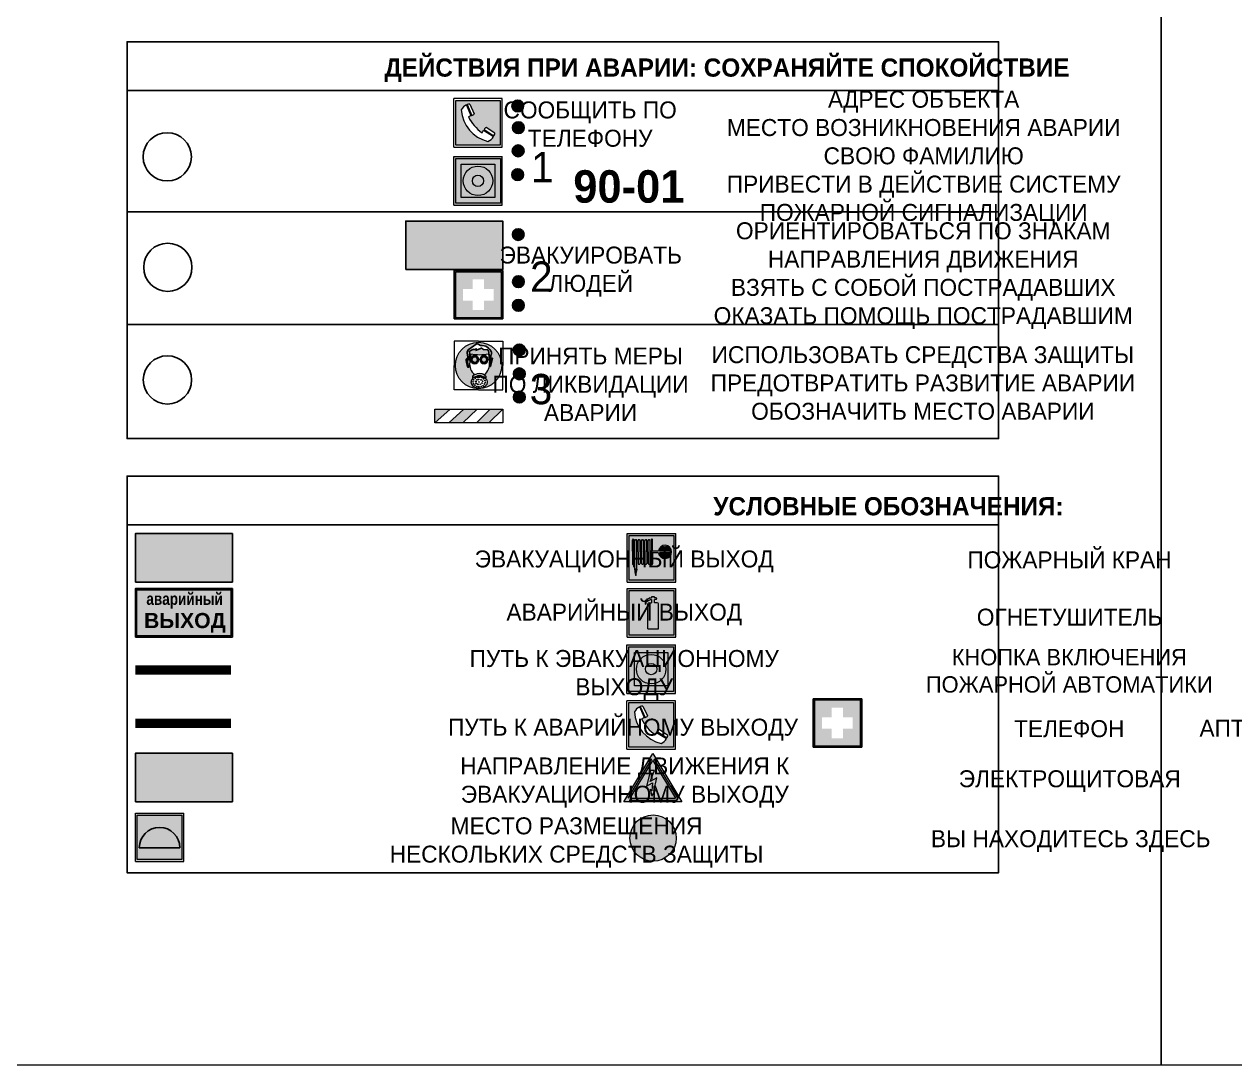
# Model space of a CAD drawing. Header units: millimetres. Extents: x 13114 to 67229, y 22859 to 38520.
# Drawn here: x 28022 to 28221.7, y 34765.1 to 34936.7 of the extents above; entities that cross this region are included whole.
import ezdxf

# ---------------------------------------------------------------- set-up
doc = ezdxf.new("R2010")
doc.units = ezdxf.units.MM
doc.linetypes.add('GOST2.303 4', pattern=[7, 5, -2, 0])
doc.layers.add('План_Штампы', color=7, linetype='Continuous')
doc.styles.add('обычный', font='arial.ttf')

# ---------------------------------------------------------------- blocks, each defined once
blk = doc.blocks.new('A$C38D26F80')
h = blk.add_hatch(color=5)
h.dxf.hatch_style = 1
h.paths.add_polyline_path([(-8.77, -4.48, 1), (-0.19, -4.48, 1)])
h.paths.add_polyline_path([(-6.75, -3.58), (-6.75, -3.31), (-6.62, -3.22), (-6.5, -3.22), (-6.42, -3.3), (-6.39, -3.28), (-6.59, -2.23), (-6.59, -2.01), (-6.38, -1.58), (-4.76, -0.4), (-4.13, -0.79, -0.362848), (-2.1, -2.1, -0.201049), (-2.17, -2.48, 0.085434), (-2.26, -3.13), (-1.9, -3.16), (-2.25, -4.7), (-2.4, -4.59), (-2.43, -4.34), (-2.36, -4.34), (-2.14, -3.34), (-2.47, -3.42), (-2.58, -1.95), (-2.77, -1.58), (-3.58, -1.52), (-3.92, -1.26), (-5.05, -1.73), (-4.87, -1.39), (-5.41, -1.6), (-5.41, -1.46), (-6.13, -1.87), (-6.18, -3.5), (-6.56, -3.47), (-6.37, -4.59), (-6.16, -4.43), (-6.16, -4.66), (-6.36, -4.79), (-6.37, -4.8), (-6.51, -4.76)], flags=16)
h.paths.add_polyline_path([(-6.51, -4.76), (-6.36, -4.79), (-6.37, -4.8)], flags=0)
h.paths.add_polyline_path([(-5.92, -2.34, 0.089508), (-2.67, -2.35), (-2.48, -3.88, -0.268602), (-3.4, -6.18, 0.262449), (-5.2, -6.18, -0.268602), (-6.11, -3.88)], flags=16)
edge = h.paths.add_edge_path(flags=16)
edge.add_ellipse((-5.19, -3.41), major_axis=(0, 0.842), ratio=0.848992, start_angle=0, end_angle=360)
edge = h.paths.add_edge_path(flags=0)
edge.add_ellipse((-5.19, -3.39), major_axis=(0, 0.665), ratio=0.853798, start_angle=0, end_angle=360)
edge = h.paths.add_edge_path(flags=0)
edge.add_ellipse((-5.19, -3.4), major_axis=(0, 0.528), ratio=0.864094, start_angle=0, end_angle=360)
edge = h.paths.add_edge_path(flags=16)
edge.add_ellipse((-3.47, -3.4), major_axis=(0, 0.842), ratio=0.848992, start_angle=0, end_angle=360)
h.paths.add_polyline_path([(-3.13, -6.45), (-3.13, -6.84, 0.383174), (-5.57, -6.85), (-5.57, -6.49, -0.369952)], flags=16)
edge = h.paths.add_edge_path(flags=0)
edge.add_ellipse((-3.47, -3.39), major_axis=(0, 0.665), ratio=0.853798, start_angle=0, end_angle=360)
edge = h.paths.add_edge_path(flags=0)
edge.add_ellipse((-3.47, -3.4), major_axis=(0, 0.528), ratio=0.864094, start_angle=0, end_angle=360)
edge = h.paths.add_edge_path(flags=16)
edge.add_ellipse((-4.34, -7.57), major_axis=(-1.48, 0), ratio=0.744955, start_angle=0, end_angle=360)
h.paths.add_polyline_path([(-5.01, -6.85, -1), (-5.15, -6.85, -1)], flags=0)
h.paths.add_polyline_path([(-5.33, -7.14, -1), (-5.47, -7.14, -1)], flags=0)
h.paths.add_polyline_path([(-4.61, -6.71, -1), (-4.74, -6.71, -1)], flags=16)
h.paths.add_polyline_path([(-5.43, -7.51, -1), (-5.57, -7.51, -1)], flags=0)
h.paths.add_polyline_path([(-4.26, -6.67, -1), (-4.4, -6.67, -1)], flags=16)
h.paths.add_polyline_path([(-4.74, -7.14, -1), (-4.88, -7.14, -1)], flags=0)
h.paths.add_polyline_path([(-4.93, -7.43, -1), (-5.07, -7.43, -1)], flags=0)
h.paths.add_polyline_path([(-4.41, -7.07, -1), (-4.54, -7.07, -1)], flags=0)
h.paths.add_polyline_path([(-5.33, -7.87, -1), (-5.46, -7.87, -1)], flags=0)
h.paths.add_polyline_path([(-3.8, -6.71, -1), (-3.94, -6.71, -1)], flags=16)
h.paths.add_polyline_path([(-4.85, -7.78, -1), (-4.98, -7.78, -1)], flags=0)
h.paths.add_polyline_path([(-3.96, -7.14, -1), (-4.1, -7.14, -1)], flags=0)
h.paths.add_polyline_path([(-4.33, -7.53, -1), (-4.47, -7.53, -1)], flags=0)
h.paths.add_polyline_path([(-5.09, -8.12, -1), (-5.23, -8.12, -1)], flags=0)
h.paths.add_polyline_path([(-3.5, -6.94, -1), (-3.64, -6.94, -1)], flags=0)
h.paths.add_polyline_path([(-4.54, -7.97, -1), (-4.68, -7.97, -1)], flags=0)
h.paths.add_polyline_path([(-3.66, -7.39, -1), (-3.8, -7.39, -1)], flags=0)
h.paths.add_polyline_path([(-4.73, -8.35, -1), (-4.86, -8.35, -1)], flags=0)
h.paths.add_polyline_path([(-4.09, -7.96, -1), (-4.23, -7.96, -1)], flags=0)
h.paths.add_polyline_path([(-3.77, -7.74, -1), (-3.91, -7.74, -1)], flags=0)
h.paths.add_polyline_path([(-3.22, -7.27, -1), (-3.35, -7.27, -1)], flags=0)
h.paths.add_polyline_path([(-4.34, -8.4, -1), (-4.47, -8.4, -1)], flags=0)
h.paths.add_polyline_path([(-3.16, -7.61, -1), (-3.3, -7.61, -1)], flags=0)
h.paths.add_polyline_path([(-3.9, -8.35, -1), (-4.04, -8.35, -1)], flags=0)
h.paths.add_polyline_path([(-3.32, -7.91, -1), (-3.46, -7.91, -1)], flags=0)
h.paths.add_polyline_path([(-3.55, -8.23, -1), (-3.69, -8.23, -1)], flags=0)
at = {"color": 5, "lineweight": 5}
for p, q in [((-4.48, 0), (-8.96, 0)), ((-8.96, 0), (-8.96, -4.48)), ((-4.48, 0), (0, 0)), ((0, 0), (0, -4.48)), ((-6.59, -2.01), (-6.38, -1.58)), ((-6.59, -2.23), (-6.59, -2.01)), ((-6.39, -3.28), (-6.59, -2.23)), ((-6.38, -1.58), (-4.76, -0.4)), ((-6.13, -1.87), (-6.18, -3.5)), ((-5.41, -1.46), (-6.13, -1.87)), ((-4.87, -1.39), (-5.41, -1.6)), ((-5.41, -1.6), (-5.41, -1.46)), ((-3.92, -1.26), (-5.05, -1.73)), ((-5.05, -1.73), (-4.87, -1.39)), ((-4.76, -0.4), (-4.13, -0.79)), ((-3.58, -1.52), (-3.92, -1.26)), ((-2.77, -1.58), (-3.58, -1.52)), ((-2.58, -1.95), (-2.77, -1.58)), ((-2.47, -3.42), (-2.58, -1.95)), ((-6.75, -3.31), (-6.62, -3.22)), ((-6.75, -3.58), (-6.75, -3.31)), ((-6.51, -4.76), (-6.75, -3.58)), ((-6.62, -3.22), (-6.5, -3.22)), ((-6.18, -3.5), (-6.56, -3.47)), ((-6.56, -3.47), (-6.37, -4.59)), ((-6.5, -3.22), (-6.42, -3.3)), ((-6.42, -3.3), (-6.39, -3.28)), ((-6.37, -4.59), (-6.16, -4.43)), ((-6.16, -4.43), (-6.16, -4.66)), ((-5.92, -2.34), (-6.11, -3.88)), ((-2.67, -2.34), (-2.48, -3.88)), ((-2.14, -3.34), (-2.47, -3.42)), ((-2.43, -4.34), (-2.4, -4.59)), ((-2.43, -4.34), (-2.36, -4.34)), ((-2.36, -4.34), (-2.14, -3.34)), ((-1.9, -3.16), (-2.26, -3.13)), ((-2.25, -4.7), (-1.9, -3.16)), ((-8.96, -8.96), (-8.96, -4.48)), ((-6.37, -4.8), (-6.51, -4.76)), ((-6.16, -4.66), (-6.37, -4.8)), ((-5.57, -6.49), (-5.57, -6.85)), ((-3.13, -6.45), (-3.13, -6.84)), ((-2.4, -4.59), (-2.25, -4.7)), ((0, -8.96), (0, -4.48)), ((-4.48, -8.96), (-8.96, -8.96)), ((-4.48, -8.96), (0, -8.96))]:
    blk.add_line(p, q, dxfattribs=at)
at = {"color": 5}
for p, q in [((-6.59, -2.01), (-6.38, -1.58)), ((-6.59, -2.23), (-6.59, -2.01)), ((-6.39, -3.28), (-6.59, -2.23)), ((-6.38, -1.58), (-4.76, -0.4)), ((-6.13, -1.87), (-6.18, -3.5)), ((-5.41, -1.46), (-6.13, -1.87)), ((-4.87, -1.39), (-5.41, -1.6)), ((-5.41, -1.6), (-5.41, -1.46)), ((-3.92, -1.26), (-5.05, -1.73)), ((-5.05, -1.73), (-4.87, -1.39)), ((-4.76, -0.4), (-4.13, -0.79)), ((-3.58, -1.52), (-3.92, -1.26)), ((-2.77, -1.58), (-3.58, -1.52)), ((-2.58, -1.95), (-2.77, -1.58)), ((-2.47, -3.42), (-2.58, -1.95)), ((-6.75, -3.31), (-6.62, -3.22)), ((-6.75, -3.58), (-6.75, -3.31)), ((-6.51, -4.76), (-6.75, -3.58)), ((-6.62, -3.22), (-6.5, -3.22)), ((-6.18, -3.5), (-6.56, -3.47)), ((-6.56, -3.47), (-6.37, -4.59)), ((-6.5, -3.22), (-6.42, -3.3)), ((-6.42, -3.3), (-6.39, -3.28)), ((-6.37, -4.59), (-6.16, -4.43)), ((-6.16, -4.43), (-6.16, -4.66)), ((-2.14, -3.34), (-2.47, -3.42)), ((-2.4, -4.59), (-2.43, -4.34)), ((-2.43, -4.34), (-2.36, -4.34)), ((-2.36, -4.34), (-2.14, -3.34)), ((-2.26, -3.13), (-1.9, -3.16)), ((-1.9, -3.16), (-2.25, -4.7)), ((-6.37, -4.8), (-6.51, -4.76)), ((-6.36, -4.79), (-6.51, -4.76)), ((-6.16, -4.66), (-6.37, -4.8)), ((-6.16, -4.66), (-6.36, -4.79)), ((-2.25, -4.7), (-2.4, -4.59))]:
    blk.add_line(p, q, dxfattribs=at)
at = {"color": 5, "lineweight": 5}
for centre, radius in [((-4.48, -4.48), 4.29), ((-4.67, -6.71), 0.0678), ((-4.33, -6.67), 0.0678), ((-3.87, -6.71), 0.0678), ((-5.5, -7.51), 0.0678), ((-5.4, -7.14), 0.0678), ((-5.4, -7.87), 0.0678), ((-5.16, -8.12), 0.0678), ((-5.08, -6.85), 0.0678), ((-5, -7.43), 0.0678), ((-4.91, -7.78), 0.0678), ((-4.81, -7.14), 0.0678), ((-4.79, -8.35), 0.0678), ((-4.61, -7.97), 0.0678), ((-4.47, -7.07), 0.0678), ((-4.4, -7.53), 0.0678), ((-4.4, -8.4), 0.0678), ((-4.16, -7.96), 0.0678), ((-4.03, -7.14), 0.0678), ((-3.97, -8.35), 0.0678), ((-3.84, -7.74), 0.0678), ((-3.73, -7.39), 0.0678), ((-3.62, -8.23), 0.0678), ((-3.57, -6.94), 0.0678), ((-3.39, -7.91), 0.0678), ((-3.28, -7.27), 0.0678), ((-3.23, -7.61), 0.0678)]:
    blk.add_circle(centre, radius, dxfattribs=at)
at = {"color": 5}
for centre, radius, start, end in [((-3.89, -2.66), 1.88, 17.387, 97.1599), ((-2.6, -2.2), 0.511, 326.3906, 11.8614), ((-0.35, -3.07), 1.91, 162.2553, 181.7878)]:
    blk.add_arc(centre, radius, start, end, dxfattribs=at)
at = {"color": 5, "lineweight": 5}
for centre, radius, start, end in [((-2.6, -2.2), 0.513, 326.4781, 11.7739), ((-3.66, -4.24), 2.47, 171.573, 231.7124), ((-4.28, 6.66), 9.15, 259.6987, 280.1569), ((-4.93, -4.24), 2.47, 308.2876, 8.427), ((-0.47, -3.05), 1.79, 161.5846, 182.4584), ((-4.33, -7.88), 1.87, 50.358, 131.5662), ((-4.34, -8.2), 1.82, 48.4943, 132.3565), ((-4.3, -7.78), 1.83, 60.5889, 119.4111)]:
    blk.add_arc(centre, radius, start, end, dxfattribs=at)
for centre, major_axis, ratio in [((-5.19, -3.41), (0, 0.842), 0.848992), ((-5.19, -3.39), (0, 0.665), 0.853798), ((-5.19, -3.4), (0, 0.528), 0.864094), ((-3.47, -3.4), (0, 0.842), 0.848992), ((-3.47, -3.39), (0, 0.665), 0.853798), ((-3.47, -3.4), (0, 0.528), 0.864094), ((-4.34, -7.57), (-1.48, 0), 0.744955)]:
    blk.add_ellipse(centre, major_axis=major_axis, ratio=ratio, dxfattribs=at)
blk = doc.blocks.new('A$C47DD6509')
at = {"lineweight": 5}
for points in [[(-8.69, 0), (-11.19, 0), (-11.19, -2.22)], [(-4.22, 0), (-6.45, 0), (-8.91, -2.22), (-6.61, -2.22)], [(0, 0), (-2.09, 0), (-4.36, -2.22), (-2.29, -2.22)]]:
    blk.add_hatch(color=242, dxfattribs=at).paths.add_polyline_path(points)
at = {"color": 242, "lineweight": 5}
for p, q in [((-11.19, -2.22), (-8.69, 0)), ((-11.19, -2.22), (-11.19, 0)), ((-11.19, 0), (-8.69, 0)), ((-11.19, 0), (0, 0)), ((-8.91, -2.22), (-6.45, 0)), ((-6.61, -2.22), (-4.22, 0)), ((-4.36, -2.22), (-2.09, 0)), ((-2.29, -2.22), (0, 0)), ((0, 0), (0, -2.22)), ((0, -2.22), (-11.19, -2.22))]:
    blk.add_line(p, q, dxfattribs=at)
blk = doc.blocks.new('A$C32E8229D')
at = {"true_color": 0xffffff}
blk.add_hatch(color=7, dxfattribs=at).paths.add_polyline_path([(0, 0), (0, -8), (16, -8), (16, 0)])
h = blk.add_hatch(color=126)
h.paths.add_polyline_path([(0.2, -0.2), (15.8, -0.2), (15.8, -7.8), (0.2, -7.8)])
h.paths.add_polyline_path([(13.49, -2.05), (12.08, -2.05), (11.37, -2.63, 0.162397), (11.29, -2.84), (11.29, -3.63), (10.35, -3.63), (10.35, -4.05), (11.68, -4.05), (11.68, -3.48), (12.26, -4.28), (11.29, -5.1), (11.29, -6.78), (11.85, -6.78), (11.85, -5.44), (12.8, -4.64), (12.8, -5.94), (14.46, -5.94), (14.46, -5.39), (13.45, -5.39), (13.45, -3.97), (12.46, -2.59), (13.15, -2.59), (13.69, -3.34), (14.18, -3)], flags=16)
h.paths.add_polyline_path([(10.74, -1.82, 1), (11.8, -1.82, 1)], flags=16)
h.paths.add_polyline_path([(9.39, -3.59), (5.99, -3.59), (6.56, -3.03), (5.91, -3.03), (5.1, -3.83), (5.91, -4.64), (6.56, -4.64), (5.99, -4.09), (9.39, -4.09)], flags=16)
h.paths.add_polyline_path([(4.29, -1.08), (1.72, -1.08), (1.72, -6.6), (4.29, -6.6)], flags=16)
at = {"color": 126}
blk.add_lwpolyline([(16, -8), (0, -8), (0, 0), (16, 0)], close=True, dxfattribs=at)
blk = doc.blocks.new('A$C18900ED3')
h = blk.add_hatch(color=126)
h.paths.add_polyline_path([(-0.18, -0.18), (-7.02, -0.18), (-7.02, -7.02), (-0.18, -7.02)])
h.paths.add_polyline_path([(-5.89, -4.46), (-5.89, -2.77), (-4.46, -2.77), (-4.46, -1.31), (-2.77, -1.31), (-2.77, -2.77), (-1.33, -2.77), (-1.33, -4.46), (-2.77, -4.46), (-2.77, -5.89), (-4.46, -5.89), (-4.46, -4.46)], flags=16)
at = {"color": 126}
for p, q in [((-7.2, 0), (-7.2, -7.2)), ((0, 0), (-7.2, 0)), ((0, -7.2), (0, 0)), ((-7.02, -7.02), (-7.02, -0.18)), ((-7.02, -0.18), (-0.18, -0.18)), ((-0.18, -0.18), (-0.18, -7.02)), ((-0.18, -7.02), (-7.02, -7.02)), ((-7.2, -7.2), (0, -7.2))]:
    blk.add_line(p, q, dxfattribs=at)
blk = doc.blocks.new('A$C456E1F9C')
at = {"lineweight": 5}
h = blk.add_hatch(color=242, dxfattribs=at)
h.paths.add_polyline_path([(0.51, -1.47), (0.51, -13.26), (12.29, -13.26), (12.29, -1.47)])
h.paths.add_polyline_path([(5.42, -4.95, -0.254479), (4.78, -5.4), (3.52, -2.53, -0.209735), (4.23, -2.4)], flags=16)
h.paths.add_polyline_path([(8.53, -8.6), (10.87, -10.17), (10.54, -10.76), (8.03, -9.13, -0.192251)], flags=16)
h.paths.add_polyline_path([(4.61, -5.49, 0.005518), (3.87, -5.72, 0.128647), (7.49, -10.01, 0.00809), (7.83, -9.33), (10.47, -10.97, -0.16736), (8.99, -12.25, -0.327862), (1.95, -3.95, -0.166952), (3.36, -2.62)], flags=16)
at = {"color": 242, "lineweight": 5}
for p, q in [((0, -13.77), (0, -0.97)), ((12.8, -0.97), (0, -0.97)), ((4.61, -5.49), (3.36, -2.62)), ((3.52, -2.53), (4.78, -5.4)), ((4.23, -2.4), (5.42, -4.95)), ((12.8, -13.77), (12.8, -0.97)), ((7.83, -9.33), (10.47, -10.97)), ((8.03, -9.13), (10.54, -10.76)), ((10.81, -10.12), (8.53, -8.6)), ((10.54, -10.76), (10.8, -10.3)), ((10.8, -10.3), (10.81, -10.12)), ((0, -13.77), (12.8, -13.77))]:
    blk.add_line(p, q, dxfattribs=at)
blk.add_lwpolyline([(0.51, -1.47), (12.29, -1.47), (12.29, -13.26), (0.51, -13.26)], close=True, dxfattribs=at)
for centre, radius, start, end in [((4.59, -5.34), 2.99, 114.2845, 152.1974), ((4.02, -3.27), 0.891, 76.3284, 123.7092), ((11.12, -3.31), 9.19, 183.9915, 256.6009), ((14.98, -39.1), 35.17, 107.1487, 108.4135), ((13.86, -0.94), 11.08, 205.5536, 234.8762), ((4.68, -4.59), 0.824, 276.9621, 334.0723), ((-13.31, 0.8), 23.44, 332.5487, 334.4027), ((8.94, -9.5), 0.989, 114.4092, 157.9388), ((7.87, -9.46), 3, 291.9291, 329.9329)]:
    blk.add_arc(centre, radius, start, end, dxfattribs=at)
blk = doc.blocks.new('A$C54414219')
at = {"true_color": 0xffffff}
h = blk.add_hatch(color=7, dxfattribs=at)
h.paths.add_polyline_path([(2.39, -9.45), (2.39, -18.3), (11.23, -18.3), (11.23, -9.45)], flags=0)
h.paths.add_polyline_path([(10.71, -13.87, -1), (2.92, -13.87, -1)], flags=0)
h.paths.add_polyline_path([(8.3, -13.87, -1), (5.33, -13.87, -1)], flags=0)
h.paths.add_polyline_path([(0.41, -7.47), (0.41, -20.27), (13.21, -20.27), (13.21, -7.47)])
h.paths.add_polyline_path([(0.92, -19.77), (12.71, -19.77), (12.71, -7.98), (0.92, -7.98)], flags=16)
h.paths.add_polyline_path([(11.23, -9.45), (11.23, -18.3), (2.39, -18.3), (2.39, -9.45)], flags=0)
at = {"lineweight": 5}
h = blk.add_hatch(color=242, dxfattribs=at)
h.paths.add_polyline_path([(12.71, -7.98), (0.92, -7.98), (0.92, -19.77), (12.71, -19.77)])
h.paths.add_polyline_path([(11.23, -18.3), (2.39, -18.3), (2.39, -9.45), (11.23, -9.45)], flags=16)
h.paths.add_polyline_path([(10.71, -13.87, -1), (2.92, -13.87, -1)], flags=0)
h.paths.add_polyline_path([(8.3, -13.87, -1), (5.33, -13.87, -1)], flags=0)
at = {"true_color": 0xffffff}
h = blk.add_hatch(color=7, dxfattribs=at)
h.paths.add_polyline_path([(2.39, -9.45), (2.39, -18.3), (11.23, -18.3), (11.23, -9.45)])
h.paths.add_polyline_path([(10.71, -13.87, -1), (2.92, -13.87, -1)], flags=16)
h.paths.add_polyline_path([(8.3, -13.87, -1), (5.33, -13.87, -1)], flags=0)
at = {"lineweight": 5}
h = blk.add_hatch(color=242, dxfattribs=at)
h.paths.add_polyline_path([(2.92, -13.87, 1), (10.71, -13.87, 1)])
h.paths.add_polyline_path([(8.3, -13.87, -1), (5.33, -13.87, -1)], flags=16)
at = {"color": 242, "lineweight": 5}
for p, q in [((0.41, -20.27), (0.41, -7.47)), ((0.41, -7.47), (13.21, -7.47)), ((0.41, -7.47), (13.21, -7.47)), ((13.21, -20.27), (13.21, -7.47)), ((0.41, -20.27), (13.21, -20.27))]:
    blk.add_line(p, q, dxfattribs=at)
for points in [[(0.92, -7.98), (12.71, -7.98), (12.71, -19.77), (0.92, -19.77)], [(2.39, -9.45), (11.23, -9.45), (11.23, -18.3), (2.39, -18.3)]]:
    blk.add_lwpolyline(points, close=True, dxfattribs=at)
for radius in [3.89, 1.49]:
    blk.add_circle((6.81, -13.87), radius, dxfattribs=at)
blk = doc.blocks.new('A$C41C009D9')
at = {"true_color": 0xffffff}
blk.add_hatch(color=7, dxfattribs=at).paths.add_polyline_path([(0, 8), (-16, 8), (-16, 0), (0, 0)])
h = blk.add_hatch(color=126)
h.dxf.hatch_style = 1
h.paths.add_polyline_path([(-15.8, 7.8), (-15.8, 0.2), (-0.2, 0.2), (-0.2, 7.8)])
at = {"color": 126}
for points in [[(-16, 0), (0, 0), (0, 8), (-16, 8)], [(-16, 0), (0, 0), (0, 8), (-16, 8)], [(-15.8, 7.8), (-0.2, 7.8), (-0.2, 0.2), (-15.8, 0.2)]]:
    blk.add_lwpolyline(points, close=True, dxfattribs=at)
at = {"color": 7, "true_color": 0xffffff, "insert": (-15.8, 7.3), "char_height": 2.5, "width": 15.5999, "attachment_point": 1, "style": 'обычный'}
blk.add_mtext('\\pi1.6133;{\\fArial|b1|i0|c204|p34;\\H0.8x;\\W0.8;аварийный\\H1.25x;\\W1;\\P\\pi1.2327;ВЫХОД}', dxfattribs=at)
blk = doc.blocks.new('A$C7B4425F7')
at = {"true_color": 0xffffff}
blk.add_hatch(color=7, dxfattribs=at).paths.add_polyline_path([(0, 0), (-16, 0), (-16, -8), (0, -8)])
h = blk.add_hatch(color=126)
h.paths.add_polyline_path([(-0.2, -0.2), (-15.8, -0.2), (-15.8, -7.8), (-0.2, -7.8)])
h.paths.add_polyline_path([(-11.76, -2.03), (-11.76, -3.66), (-11.17, -3.66, -0.568275), (-11.17, -6.18), (-12.58, -6.18), (-12.58, -2.03)], flags=16)
h.paths.add_polyline_path([(-13.33, -4.12, -0.495768), (-13.59, -6.18), (-15.03, -6.18), (-15.03, -2.03), (-13.59, -2.03, -0.487973)], flags=16)
h.paths.add_polyline_path([(-10.25, -2.03), (-9.48, -2.03), (-9.48, -6.18), (-10.25, -6.18)], flags=16)
h.paths.add_polyline_path([(-13.84, -3.69), (-14.24, -3.69), (-14.24, -3.03), (-13.9, -3.03, -0.692621)], flags=0)
h.paths.add_polyline_path([(-9.15, -2.03), (-8.4, -2.03), (-8.04, -3.07), (-7.68, -2.03), (-6.93, -2.03), (-7.64, -4.1), (-6.93, -6.18), (-7.68, -6.18), (-8.04, -5.14), (-8.4, -6.18), (-9.15, -6.18), (-8.44, -4.1)], flags=16)
h.paths.add_polyline_path([(-11.76, -4.46), (-11.42, -4.46, -0.692621), (-11.36, -5.12), (-11.76, -5.12)], flags=0)
h.paths.add_polyline_path([(-13.9, -5.2), (-14.24, -5.2), (-14.24, -4.55), (-13.84, -4.55, -0.708038)], flags=0)
edge = h.paths.add_edge_path(flags=16)
edge.add_ellipse((-5.51, -4.08), major_axis=(0, 2.05), ratio=0.586184, start_angle=0, end_angle=360)
edge = h.paths.add_edge_path(flags=0)
edge.add_ellipse((-5.51, -4.08), major_axis=(0, 1.14), ratio=0.454828, start_angle=0, end_angle=360)
h.paths.add_polyline_path([(-4.13, -4.96, 0.377264), (-3.48, -4.52, 0.0555), (-3.16, -2.03), (-1.66, -2.03), (-1.66, -4.96), (-0.96, -4.96), (-0.96, -7.01), (-1.75, -7.01), (-1.75, -6.18), (-3.3, -6.18), (-3.3, -7.02), (-4.13, -7.02)], flags=16)
h.paths.add_polyline_path([(-2.73, -2.91), (-2.28, -2.91), (-2.28, -4.96), (-3.05, -4.96, 0.079136)], flags=0)
at = {"color": 126}
blk.add_lwpolyline([(-16, -8), (0, -8), (0, 0), (-16, 0)], close=True, dxfattribs=at)
blk = doc.blocks.new('A$C37112FD5')
at = {"true_color": 0xf5f5ff}
h = blk.add_hatch(color=7, dxfattribs=at)
h.dxf.hatch_style = 1
h.paths.add_polyline_path([(12.8, -7.4), (0, -7.4), (0, -20.2), (12.8, -20.2)])
h.paths.add_polyline_path([(12.29, -7.91), (12.29, -19.69), (0.51, -19.69), (0.51, -7.91)], flags=16)
h.paths.add_polyline_path([(4.98, -9.04, -0.42597), (5.17, -9.22), (5.17, -12.25), (5.17, -15.29, -0.432244), (4.98, -15.47), (4.83, -15.47, -0.42597), (4.64, -15.29), (4.64, -12.25), (4.64, -9.22, -0.432244), (4.83, -9.04)], flags=0)
h.paths.add_polyline_path([(4.28, -9.22), (4.28, -12.25), (4.28, -15.29, -0.432244), (4.09, -15.47), (3.94, -15.47, -0.42597), (3.75, -15.29), (3.75, -12.25), (3.75, -9.22, -0.432244), (3.94, -9.04), (4.09, -9.04, -0.42597)], flags=0)
h.paths.add_polyline_path([(5.72, -9.04), (5.87, -9.04, -0.42597), (6.06, -9.22), (6.06, -12.25), (6.06, -15.29, -0.432244), (5.87, -15.47), (5.72, -15.47, -0.42597), (5.53, -15.29), (5.53, -12.25), (5.53, -9.22, -0.432244)], flags=0)
h.paths.add_polyline_path([(6.42, -8.9), (6.5, -8.9, -0.42597), (6.69, -9.08), (6.69, -12.03), (8.21, -12.03, -15.824349), (8.21, -12.47), (6.69, -12.47), (6.69, -15.42, -0.432244), (6.5, -15.6), (6.42, -15.6)], flags=0)
h.paths.add_polyline_path([(3.39, -9.22), (3.39, -12.25), (3.39, -15.29, -0.432244), (3.2, -15.47), (3.05, -15.47, -0.42597), (2.85, -15.29), (2.85, -12.25), (2.85, -9.22, -0.432244), (3.05, -9.04), (3.2, -9.04, -0.42597)], flags=0)
h.paths.add_polyline_path([(2.5, -9.22), (2.5, -16.71), (1.96, -16.71), (1.96, -9.22, -0.432244), (2.15, -9.04), (2.31, -9.04, -0.42597)], flags=0)
h.paths.add_polyline_path([(1.61, -8.9), (1.61, -15.6), (1.57, -15.6, -0.42597), (1.37, -15.42), (1.37, -12.03), (1.37, -9.09, -0.432244), (1.57, -8.9)], flags=0)
h.paths.add_polyline_path([(9.76, -10.81), (9.76, -12.03), (8.49, -12.03, -0.336371)], flags=0)
h.paths.add_polyline_path([(8.49, -12.47), (9.76, -12.47), (9.76, -13.7, -0.336371)], flags=0)
h.paths.add_polyline_path([(10.11, -10.81, -0.336371), (11.38, -12.03), (10.11, -12.03)], flags=0)
h.paths.add_polyline_path([(10.11, -12.47), (11.38, -12.47, -0.336371), (10.11, -13.7)], flags=0)
h.paths.add_polyline_path([(2.5, -16.84), (2.5, -17.05), (1.97, -17.05), (1.97, -16.84)], flags=0)
h.paths.add_polyline_path([(2.5, -17.24, -0.033778), (2.24, -18.6, -0.033778), (1.97, -17.24)], flags=0)
h = blk.add_hatch(color=242)
h.dxf.hatch_style = 1
h.paths.add_polyline_path([(12.29, -7.91), (0.51, -7.91), (0.51, -19.69), (12.29, -19.69)])
h.paths.add_polyline_path([(6.42, -15.6), (6.42, -8.9), (6.5, -8.9, -0.42597), (6.69, -9.08), (6.69, -12.03), (8.21, -12.03, -15.824349), (8.21, -12.47), (6.69, -12.47), (6.69, -15.42, -0.432244), (6.5, -15.6)], flags=16)
h.paths.add_polyline_path([(5.87, -15.47), (5.72, -15.47, -0.42597), (5.53, -15.29), (5.53, -12.25), (5.53, -9.22, -0.432244), (5.72, -9.04), (5.87, -9.04, -0.42597), (6.06, -9.22), (6.06, -12.25), (6.06, -15.29, -0.432244)], flags=16)
h.paths.add_polyline_path([(4.98, -15.47), (4.83, -15.47, -0.42597), (4.64, -15.29), (4.64, -12.25), (4.64, -9.22, -0.432244), (4.83, -9.04), (4.98, -9.04, -0.42597), (5.17, -9.22), (5.17, -12.25), (5.17, -15.29, -0.432244)], flags=16)
h.paths.add_polyline_path([(4.09, -15.47), (3.94, -15.47, -0.42597), (3.75, -15.29), (3.75, -12.25), (3.75, -9.22, -0.432244), (3.94, -9.04), (4.09, -9.04, -0.42597), (4.28, -9.22), (4.28, -12.25), (4.28, -15.29, -0.432244)], flags=16)
h.paths.add_polyline_path([(3.2, -15.47), (3.05, -15.47, -0.42597), (2.85, -15.29), (2.85, -12.25), (2.85, -9.22, -0.432244), (3.05, -9.04), (3.2, -9.04, -0.42597), (3.39, -9.22), (3.39, -12.25), (3.39, -15.29, -0.432244)], flags=16)
h.paths.add_polyline_path([(2.5, -17.05), (1.97, -17.05), (1.97, -16.84), (2.5, -16.84)], flags=16)
h.paths.add_polyline_path([(2.5, -17.24, -0.033778), (2.24, -18.6, -0.033778), (1.97, -17.24)], flags=16)
h.paths.add_polyline_path([(2.5, -16.71), (1.96, -16.71), (1.96, -9.22, -0.432244), (2.15, -9.04), (2.31, -9.04, -0.42597), (2.5, -9.22)], flags=16)
h.paths.add_polyline_path([(1.61, -15.6), (1.57, -15.6, -0.42597), (1.37, -15.42), (1.37, -12.03), (1.37, -9.09, -0.432244), (1.57, -8.9), (1.61, -8.9)], flags=16)
h.paths.add_polyline_path([(8.49, -12.47), (9.76, -12.47), (9.76, -13.7, -0.336371)], flags=0)
h.paths.add_polyline_path([(10.11, -13.7), (10.11, -12.47), (11.38, -12.47, -0.336371)], flags=0)
h.paths.add_polyline_path([(8.49, -12.03, -0.336371), (9.76, -10.81), (9.76, -12.03)], flags=0)
h.paths.add_polyline_path([(10.11, -12.03), (10.11, -10.81, -0.336371), (11.38, -12.03)], flags=0)
h = blk.add_hatch(color=7, dxfattribs=at)
h.dxf.hatch_style = 1
h.paths.add_polyline_path([(1.61, -8.9), (1.57, -8.9, 0.432244), (1.37, -9.09), (1.37, -12.03), (1.37, -15.42, 0.42597), (1.57, -15.6), (1.61, -15.6)])
h.paths.add_polyline_path([(2.5, -9.22, 0.42597), (2.31, -9.04), (2.15, -9.04, 0.432244), (1.96, -9.22), (1.96, -16.71), (2.5, -16.71)])
h.paths.add_polyline_path([(2.5, -16.84), (1.97, -16.84), (1.97, -17.05), (2.5, -17.05)])
h.paths.add_polyline_path([(2.5, -17.24), (1.97, -17.24, 0.033778), (2.24, -18.6, 0.033778)])
h.paths.add_polyline_path([(3.39, -12.25), (3.39, -9.22, 0.42597), (3.2, -9.04), (3.05, -9.04, 0.432244), (2.85, -9.22), (2.85, -12.25), (2.85, -15.29, 0.42597), (3.05, -15.47), (3.2, -15.47, 0.432244), (3.39, -15.29)])
h.paths.add_polyline_path([(4.28, -12.25), (4.28, -9.22, 0.42597), (4.09, -9.04), (3.94, -9.04, 0.432244), (3.75, -9.22), (3.75, -12.25), (3.75, -15.29, 0.42597), (3.94, -15.47), (4.09, -15.47, 0.432244), (4.28, -15.29)])
h.paths.add_polyline_path([(5.17, -12.25), (5.17, -9.22, 0.42597), (4.98, -9.04), (4.83, -9.04, 0.432244), (4.64, -9.22), (4.64, -12.25), (4.64, -15.29, 0.42597), (4.83, -15.47), (4.98, -15.47, 0.432244), (5.17, -15.29)])
h.paths.add_polyline_path([(6.06, -12.25), (6.06, -9.22, 0.42597), (5.87, -9.04), (5.72, -9.04, 0.432244), (5.53, -9.22), (5.53, -12.25), (5.53, -15.29, 0.42597), (5.72, -15.47), (5.87, -15.47, 0.432244), (6.06, -15.29)])
h.paths.add_polyline_path([(6.69, -12.47), (8.21, -12.47, 15.824349), (8.21, -12.03), (6.69, -12.03), (6.69, -9.08, 0.42597), (6.5, -8.9), (6.42, -8.9), (6.42, -15.6), (6.5, -15.6, 0.432244), (6.69, -15.42)])
h.paths.add_polyline_path([(8.49, -12.47), (9.76, -12.47), (9.76, -13.7, -0.336371)], flags=16)
h.paths.add_polyline_path([(8.49, -12.03, -0.336371), (9.76, -10.81), (9.76, -12.03)], flags=16)
h.paths.add_polyline_path([(10.11, -12.47), (11.38, -12.47, -0.336371), (10.11, -13.7)], flags=16)
h.paths.add_polyline_path([(10.11, -12.03), (10.11, -10.81, -0.336371), (11.38, -12.03)], flags=16)
h = blk.add_hatch(color=242)
h.dxf.hatch_style = 1
h.paths.add_polyline_path([(9.76, -10.81, 0.336371), (8.49, -12.03), (9.76, -12.03)])
h.paths.add_polyline_path([(10.11, -10.81), (10.11, -12.03), (11.38, -12.03, 0.336371)])
h.paths.add_polyline_path([(11.38, -12.47), (10.11, -12.47), (10.11, -13.7, 0.336371)])
h.paths.add_polyline_path([(9.76, -12.47), (8.49, -12.47, 0.336371), (9.76, -13.7)])
at = {"color": 242, "lineweight": 5}
for p, q in [((0, -20.2), (0, -7.4)), ((0, -7.4), (12.8, -7.4)), ((1.37, -12.03), (1.37, -9.08)), ((1.57, -8.9), (1.61, -8.9)), ((1.61, -8.9), (1.61, -15.6)), ((1.96, -16.71), (1.96, -9.22)), ((2.15, -9.04), (2.31, -9.04)), ((2.5, -16.71), (2.5, -9.22)), ((2.85, -12.25), (2.85, -9.22)), ((3.05, -9.04), (3.2, -9.04)), ((3.39, -12.25), (3.39, -9.22)), ((3.75, -12.25), (3.75, -9.22)), ((3.94, -9.04), (4.09, -9.04)), ((4.28, -12.25), (4.28, -9.22)), ((4.64, -12.25), (4.64, -9.22)), ((4.83, -9.04), (4.98, -9.04)), ((5.17, -12.25), (5.17, -9.22)), ((5.53, -12.25), (5.53, -9.22)), ((5.72, -9.04), (5.87, -9.04)), ((6.06, -12.25), (6.06, -9.22)), ((6.42, -8.9), (6.42, -15.6)), ((6.5, -8.9), (6.42, -8.9)), ((6.69, -12.03), (6.69, -9.08)), ((12.8, -20.2), (12.8, -7.4)), ((1.37, -12.03), (1.37, -15.42)), ((2.85, -12.25), (2.85, -15.29)), ((3.39, -12.25), (3.39, -15.29)), ((3.75, -12.25), (3.75, -15.29)), ((4.28, -12.25), (4.28, -15.29)), ((4.64, -12.25), (4.64, -15.29)), ((5.17, -12.25), (5.17, -15.29)), ((5.53, -12.25), (5.53, -15.29)), ((6.06, -12.25), (6.06, -15.29)), ((8.21, -12.03), (6.69, -12.03)), ((8.21, -12.47), (6.69, -12.47)), ((6.69, -12.47), (6.69, -15.42)), ((9.76, -12.03), (8.49, -12.03)), ((9.76, -12.47), (8.49, -12.47)), ((9.76, -10.81), (9.76, -12.03)), ((9.76, -12.47), (9.76, -13.7)), ((10.11, -10.81), (10.11, -12.03)), ((11.38, -12.03), (10.11, -12.03)), ((11.38, -12.47), (10.11, -12.47)), ((10.11, -12.47), (10.11, -13.7)), ((1.57, -15.6), (1.61, -15.6)), ((3.05, -15.47), (3.2, -15.47)), ((3.94, -15.47), (4.09, -15.47)), ((4.83, -15.47), (4.98, -15.47)), ((5.72, -15.47), (5.87, -15.47)), ((6.42, -15.6), (6.5, -15.6)), ((1.96, -16.71), (2.5, -16.71)), ((1.97, -16.84), (2.5, -16.84)), ((1.97, -17.05), (1.97, -16.84)), ((2.5, -17.05), (1.97, -17.05)), ((1.97, -17.24), (2.5, -17.24)), ((2.5, -16.84), (2.5, -17.05)), ((0, -20.2), (12.8, -20.2))]:
    blk.add_line(p, q, dxfattribs=at)
blk.add_lwpolyline([(0.51, -7.91), (12.29, -7.91), (12.29, -19.69), (0.51, -19.69)], close=True, dxfattribs=at)
for centre, radius, start, end in [((1.56, -9.09), 0.182, 87.1027, 180.6071), ((2.15, -9.22), 0.182, 87.1027, 180.6071), ((2.32, -9.22), 0.182, 359.3929, 92.8973), ((3.04, -9.22), 0.182, 87.1027, 180.6071), ((3.21, -9.22), 0.182, 359.3929, 92.8973), ((3.93, -9.22), 0.182, 87.1027, 180.6071), ((4.1, -9.22), 0.182, 359.3929, 92.8973), ((4.82, -9.22), 0.182, 87.1027, 180.6071), ((4.99, -9.22), 0.182, 359.3929, 92.8973), ((5.71, -9.22), 0.182, 87.1027, 180.6071), ((5.88, -9.22), 0.182, 359.3929, 92.8973), ((6.51, -9.09), 0.182, 359.3929, 92.8973), ((9.93, -12.25), 1.74, 187.2319, 172.7681), ((9.93, -12.25), 1.46, 96.9927, 171.3585), ((9.93, -12.25), 1.46, 188.6415, 263.0073), ((9.93, -12.25), 1.46, 8.6415, 83.0073), ((9.93, -12.25), 1.46, 276.9927, 351.3585), ((1.56, -15.42), 0.182, 179.3929, 272.8973), ((3.04, -15.29), 0.182, 179.3929, 272.8973), ((3.21, -15.29), 0.182, 267.1027, 0.6071), ((3.93, -15.29), 0.182, 179.3929, 272.8973), ((4.1, -15.29), 0.182, 267.1027, 0.6071), ((4.82, -15.29), 0.182, 179.3929, 272.8973), ((4.99, -15.29), 0.182, 267.1027, 0.6071), ((5.71, -15.29), 0.182, 179.3929, 272.8973), ((5.88, -15.29), 0.182, 267.1027, 0.6071), ((6.51, -15.42), 0.182, 267.1027, 0.6071), ((12.17, -15.98), 10.27, 187.041, 194.7793), ((-7.7, -15.98), 10.27, 345.2207, 352.959)]:
    blk.add_arc(centre, radius, start, end, dxfattribs=at)
blk = doc.blocks.new('A$C3AD82952')
at = {"true_color": 0xf5f5ff}
h = blk.add_hatch(color=7, dxfattribs=at)
h.dxf.hatch_style = 1
h.paths.add_polyline_path([(8.21, 8.73, 0.414214), (7.89, 9.05), (7.22, 9.05), (7.22, 9.92), (7.59, 9.92, 1), (7.57, 10.36), (7.22, 10.36), (7.22, 10.6), (6.43, 10.6), (6.43, 10.36), (6.01, 10.36), (4.74, 9.59), (4.74, 8.69), (4.98, 8.73), (4.98, 9.26), (6.12, 9.91), (6.43, 9.91), (6.43, 9.05), (5.76, 9.05, 0.414214), (5.44, 8.73), (5.44, 2.2), (8.21, 2.2)], flags=0)
h.paths.add_polyline_path([(12.8, 12.8), (0, 12.8), (0, 0), (12.8, 0)])
h.paths.add_polyline_path([(0.51, 12.29), (12.29, 12.29), (12.29, 0.51), (0.51, 0.51)], flags=16)
h.paths.add_polyline_path([(4.74, 9.59), (6.01, 10.36), (6.43, 10.36), (6.43, 10.6), (7.22, 10.6), (7.22, 10.36), (7.59, 10.36, -0.94586), (7.59, 9.92), (7.22, 9.92), (7.22, 9.05), (7.89, 9.05, -0.414214), (8.21, 8.73), (8.21, 2.2), (5.44, 2.2), (5.44, 8.73, -0.414214), (5.76, 9.05), (6.43, 9.05), (6.43, 9.91), (6.12, 9.91), (4.98, 9.26), (4.98, 8.73), (4.74, 8.69)], flags=0)
h = blk.add_hatch(color=242)
h.dxf.hatch_style = 1
h.paths.add_polyline_path([(12.29, 12.29), (0.51, 12.29), (0.51, 0.51), (12.29, 0.51)])
h.paths.add_polyline_path([(4.74, 8.69), (4.74, 9.59), (6.01, 10.36), (6.43, 10.36), (6.43, 10.6), (7.22, 10.6), (7.22, 10.36), (7.59, 10.36, -0.94586), (7.59, 9.92), (7.22, 9.92), (7.22, 9.05), (7.89, 9.05, -0.414214), (8.21, 8.73), (8.21, 2.2), (5.44, 2.2), (5.44, 8.73, -0.414214), (5.76, 9.05), (6.43, 9.05), (6.43, 9.91), (6.12, 9.91), (4.98, 9.26), (4.98, 8.73)], flags=16)
h = blk.add_hatch(color=7, dxfattribs=at)
h.dxf.hatch_style = 1
h.paths.add_polyline_path([(8.21, 8.73, 0.414214), (7.89, 9.05), (7.22, 9.05), (7.22, 9.92), (7.59, 9.92, 1), (7.57, 10.36), (7.22, 10.36), (7.22, 10.6), (6.43, 10.6), (6.43, 10.36), (6.01, 10.36), (4.74, 9.59), (4.74, 8.69), (4.98, 8.73), (4.98, 9.26), (6.12, 9.91), (6.43, 9.91), (6.43, 9.05), (5.76, 9.05, 0.414214), (5.44, 8.73), (5.44, 2.2), (8.21, 2.2)])
at = {"color": 242, "lineweight": 5}
for p, q in [((0, 0), (0, 12.8)), ((0, 12.8), (12.8, 12.8)), ((12.8, 0), (12.8, 12.8)), ((6.01, 10.36), (4.74, 9.59)), ((4.74, 9.59), (4.74, 8.69)), ((4.98, 9.26), (6.12, 9.91)), ((6.01, 10.36), (6.43, 10.36)), ((6.12, 9.91), (6.43, 9.91)), ((7.22, 10.6), (6.43, 10.6)), ((6.43, 10.6), (6.43, 10.36)), ((6.43, 9.91), (6.43, 9.05)), ((7.22, 10.36), (7.22, 10.6)), ((7.59, 10.36), (7.22, 10.36)), ((7.22, 9.05), (7.22, 9.92)), ((7.59, 9.92), (7.22, 9.92)), ((4.74, 8.69), (4.98, 8.73)), ((4.98, 8.73), (4.98, 9.26)), ((5.44, 2.2), (5.44, 8.73)), ((5.76, 9.05), (6.43, 9.05)), ((7.89, 9.05), (7.22, 9.05)), ((8.21, 2.2), (8.21, 8.73)), ((0, 0), (12.8, 0)), ((5.44, 2.2), (8.21, 2.2))]:
    blk.add_line(p, q, dxfattribs=at)
blk.add_lwpolyline([(0.51, 12.29), (12.29, 12.29), (12.29, 0.51), (0.51, 0.51)], close=True, dxfattribs=at)
for centre, radius, start, end in [((7.58, 10.14), 0.223, 273.1875, 86.8125), ((5.76, 8.73), 0.32, 90, 180), ((7.89, 8.73), 0.32, 0, 90)]:
    blk.add_arc(centre, radius, start, end, dxfattribs=at)
blk = doc.blocks.new('A$C7B8C2D5B')
at = {"lineweight": 0}
h = blk.add_hatch(color=5, dxfattribs=at)
h.dxf.hatch_style = 1
h.paths.add_polyline_path([(1.397, -3.024, 1), (-2.112, -3.024, 1)])
at = {"color": 5, "lineweight": 0}
blk.add_circle((-0.358, -3.024), 1.755, dxfattribs=at)
blk = doc.blocks.new('A$C3E6D3DDE')
at = {"lineweight": 5}
h = blk.add_hatch(color=40, dxfattribs=at)
h.paths.add_polyline_path([(24.1, 1.45), (16.46, -11.35), (31.74, -11.35)])
h.paths.add_polyline_path([(24.09, -0.46), (30.03, -10.41), (18.14, -10.41)], flags=16)
h.paths.add_polyline_path([(24.54, -3.08), (23.41, -6.02), (25.13, -5.01), (24.33, -8.5), (24.82, -8.27), (23.79, -9.86), (23.4, -8.04), (23.8, -8.43), (24.04, -6.29), (22.39, -7.25), (23.44, -3.08)], flags=0)
h = blk.add_hatch(color=256, dxfattribs=at)
h.paths.add_polyline_path([(24.37, 0.03, 0.567511), (23.82, 0.03), (17.59, -10.4, 0.582454), (17.86, -10.88), (30.32, -10.88, 0.582149), (30.6, -10.4)])
h.paths.add_polyline_path([(24.09, -0.46), (18.14, -10.41), (30.03, -10.41)], flags=16)
h.paths.add_polyline_path([(24.54, -3.08), (23.41, -6.02), (25.13, -5.01), (24.33, -8.5), (24.82, -8.27), (23.79, -9.86), (23.4, -8.04), (23.8, -8.43), (24.04, -6.29), (22.39, -7.25), (23.44, -3.08)], flags=0)
h = blk.add_hatch(color=40, dxfattribs=at)
h.paths.add_polyline_path([(24.09, -0.46), (18.14, -10.41), (30.03, -10.41)])
h.paths.add_polyline_path([(24.82, -8.27), (23.79, -9.86), (23.4, -8.04), (23.8, -8.43), (24.04, -6.29), (22.39, -7.25), (23.44, -3.08), (24.54, -3.08), (23.41, -6.02), (25.13, -5.01), (24.33, -8.5)], flags=16)
at = {"color": 40, "lineweight": 5}
for p, q in [((16.46, -11.35), (24.1, 1.45)), ((24.1, 1.45), (31.74, -11.35))]:
    blk.add_line(p, q, dxfattribs=at)
at = {"lineweight": 5}
for p, q in [((17.59, -10.4), (23.82, 0.03)), ((24.37, 0.03), (30.6, -10.4)), ((18.14, -10.41), (24.09, -0.46)), ((23.44, -3.08), (22.39, -7.25)), ((23.41, -6.02), (24.54, -3.08)), ((24.54, -3.08), (23.44, -3.08)), ((24.09, -0.46), (30.03, -10.41)), ((22.39, -7.25), (24.04, -6.29)), ((25.13, -5.01), (23.41, -6.02)), ((24.04, -6.29), (23.8, -8.43)), ((24.33, -8.5), (25.13, -5.01)), ((23.8, -8.43), (23.4, -8.04)), ((23.4, -8.04), (23.79, -9.86)), ((23.79, -9.86), (24.82, -8.27)), ((24.82, -8.27), (24.33, -8.5)), ((17.86, -10.88), (30.32, -10.88)), ((18.14, -10.41), (30.03, -10.41))]:
    blk.add_line(p, q, dxfattribs=at)
at = {"color": 50, "lineweight": 5}
blk.add_line((31.74, -11.35), (16.46, -11.35), dxfattribs=at)
blk = doc.blocks.new('A$C1E1F2D43')
at = {"true_color": 0xffffff}
blk.add_hatch(color=7, dxfattribs=at).paths.add_polyline_path([(8, 0), (0, 0), (0, -8), (8, -8)])
h = blk.add_hatch(color=242)
h.paths.add_polyline_path([(0.32, -0.32), (0.32, -7.68), (7.68, -7.68), (7.68, -0.32)])
h.paths.add_polyline_path([(7.35, -5.71), (0.65, -5.71, -1)], flags=16)
at = {"color": 242, "lineweight": 5}
for p, q in [((0, 0), (8, 0)), ((0, -8), (0, 0)), ((0, 0), (8, 0)), ((8, -8), (8, 0)), ((0, -8), (8, -8))]:
    blk.add_line(p, q, dxfattribs=at)
at = {"color": 242}
blk.add_line((7.35, -5.71), (0.65, -5.71), dxfattribs=at)
at = {"color": 242, "lineweight": 5}
blk.add_lwpolyline([(0.32, -0.32), (7.68, -0.32), (7.68, -7.68), (0.32, -7.68)], close=True, dxfattribs=at)
at = {"color": 242}
blk.add_arc((4, -5.71), 3.35, 0, 180, dxfattribs=at)

msp = doc.modelspace()

# ---------------------------------------------------------------- hatches: boundary and pattern name
at = {"lineweight": 0}
h = msp.add_hatch(color=256, dxfattribs=at)
h.dxf.hatch_style = 1
h.paths.add_polyline_path([(28102.49, 34923.26, 1), (28104.42, 34923.26, 1)])
h = msp.add_hatch(color=256, dxfattribs=at)
h.dxf.hatch_style = 1
h.paths.add_polyline_path([(28102.6, 34919.67, 1), (28104.53, 34919.67, 1)])
h = msp.add_hatch(color=256, dxfattribs=at)
h.dxf.hatch_style = 1
h.paths.add_polyline_path([(28102.56, 34915.86, 1), (28104.49, 34915.86, 1)])
h = msp.add_hatch(color=256, dxfattribs=at)
h.dxf.hatch_style = 1
h.paths.add_polyline_path([(28102.48, 34911.93, 1), (28104.41, 34911.93, 1)])
h = msp.add_hatch(color=256, dxfattribs=at)
h.dxf.hatch_style = 1
h.paths.add_polyline_path([(28102.56, 34902.05, 1), (28104.49, 34902.05, 1)])
h = msp.add_hatch(color=256, dxfattribs=at)
h.dxf.hatch_style = 1
h.paths.add_polyline_path([(28102.6, 34894.27, 1), (28104.53, 34894.27, 1)])
h = msp.add_hatch(color=256, dxfattribs=at)
h.dxf.hatch_style = 1
h.paths.add_polyline_path([(28102.59, 34890.36, 1), (28104.53, 34890.36, 1)])
h = msp.add_hatch(color=256, dxfattribs=at)
h.dxf.hatch_style = 1
h.paths.add_polyline_path([(28102.75, 34883.01, 1), (28104.68, 34883.01, 1)])
h = msp.add_hatch(color=256, dxfattribs=at)
h.dxf.hatch_style = 1
h.paths.add_polyline_path([(28102.75, 34879.07, 1), (28104.68, 34879.07, 1)])
h = msp.add_hatch(color=256, dxfattribs=at)
h.dxf.hatch_style = 1
h.paths.add_polyline_path([(28102.75, 34875.23, 1), (28104.68, 34875.23, 1)])

# ---------------------------------------------------------------- linework, layer by layer
at = {"color": 5, "lineweight": 0}
for points in [[(27609.6, 34765.08), (28209.6, 34765.08), (28209.6, 35160.08), (27609.6, 35160.08)], [(28209.6, 34765.08), (28809.6, 34765.08), (28809.6, 35160.08), (28209.6, 35160.08)]]:
    msp.add_lwpolyline(points, close=True, dxfattribs=at)
for points in [[(28039.01, 34925.79), (28182.78, 34925.79), (28182.78, 34933.84), (28039.01, 34933.84)], [(28039.01, 34925.79), (28182.78, 34925.79), (28182.78, 34868.39), (28039.01, 34868.39)], [(28039.01, 34854.15), (28182.78, 34854.15), (28182.78, 34862.2), (28039.01, 34862.2)], [(28039.01, 34854.15), (28182.78, 34854.15), (28182.78, 34796.75), (28039.01, 34796.75)]]:
    msp.add_lwpolyline(points, close=True)
for points in [[(28097.43, 34905.8), (28039.01, 34905.8), (28182.78, 34905.8)], [(28097.43, 34887.22), (28039.01, 34887.22), (28182.78, 34887.22)]]:
    msp.add_lwpolyline(points)
at = {"color": 126, "lineweight": 80, "true_color": 0x008754, "const_width": 1.5}
msp.add_lwpolyline([(28056.18, 34830.21), (28040.38, 34830.21)], dxfattribs=at)
at = {"color": 126, "linetype": 'GOST2.303 4', "lineweight": 80, "true_color": 0x008754, "const_width": 1.5}
msp.add_lwpolyline([(28056.18, 34821.41), (28040.38, 34821.41)], dxfattribs=at)
for centre, radius in [((28103.46, 34923.26), 0.966), ((28103.56, 34919.67), 0.966), ((28045.64, 34914.87), 3.98), ((28103.52, 34915.86), 0.966), ((28103.44, 34911.93), 0.966), ((28103.53, 34902.05), 0.966), ((28045.73, 34896.64), 3.98), ((28103.57, 34894.27), 0.966), ((28103.56, 34890.36), 0.966), ((28103.72, 34883.01), 0.966), ((28045.67, 34878.06), 3.98), ((28103.71, 34879.07), 0.966), ((28103.71, 34875.23), 0.966)]:
    msp.add_circle(centre, radius)

# ---------------------------------------------------------------- block references
for name, p, xscale, yscale, zscale in [('A$C456E1F9C', (28092.9, 34925.07), 0.625, 0.625, 0.625), ('A$C54414219', (28092.64, 34919.58), 0.625, 0.625, 0.625), ('A$C18900ED3', (28100.97, 34896.12), 1.111111111007631, 1.111111111007631, 1.111111111007631), ('A$C38D26F80', (28100.99, 34884.45), 0.8928571427240968, 0.8928571427240968, 0.8928571427240968), ('A$C37112FD5', (28121.52, 34857.35), 0.6249984004534781, 0.6249984004534781, 0.6249984004534781), ('A$C3AD82952', (28121.52, 34835.65), 0.625, 0.625, 0.625), ('A$C54414219', (28121.21, 34839.02), 0.625, 0.625, 0.625), ('A$C456E1F9C', (28121.47, 34825.75), 0.625, 0.625, 0.625), ('A$C18900ED3', (28160.2, 34825.46), 1.111111111007631, 1.111111111007631, 1.111111111007631), ('A$C3E6D3DDE', (28110.68, 34815.55), 0.625, 0.625, 0.625), ('A$C7B8C2D5B', (28126.55, 34809.07), 2.177419353276491, 2.177419353276491, 2.177419353276491)]:
    msp.add_blockref(name, p, dxfattribs=dict(xscale=xscale, yscale=yscale, zscale=zscale))
at = {"xscale": -1}
msp.add_blockref('A$C32E8229D', (28100.97, 34904.27), dxfattribs=at)
at = {"color": 242, "true_color": 0xc1121c}
msp.add_blockref('A$C47DD6509', (28100.99, 34873.23), dxfattribs=at)
msp.add_blockref('A$C41C009D9', (28056.38, 34835.65))
at = {"color": 1}
msp.add_blockref('A$C1E1F2D43', (28040.38, 34806.6), dxfattribs=at)
at = {"layer": 'План_Штампы'}
msp.add_blockref('A$C7B4425F7', (28056.38, 34852.72), dxfattribs=at)
at = {"layer": 'План_Штампы', "color": 126, "true_color": 0x008754, "xscale": -1}
msp.add_blockref('A$C32E8229D', (28056.38, 34816.46), dxfattribs=at)

# ---------------------------------------------------------------- texts
at = {"lineweight": 0, "attachment_point": 5, "style": 'обычный'}
for s, insert, char_height, width in [('{\\fProxima Nova Rg|b1|i0|c204|p2;ДЕЙСТВИЯ ПРИ АВАРИИ: СОХРАНЯЙТЕ СПОКОЙСТВИЕ\\H1.6644x; }', (28137.96, 34929.16), 3, 175.1736), ('\\pi-8.4,l8.4,t8.4;{\\fProxima Nova Rg|b0|i0|c204|p2;АДРЕС ОБЪЕКТА\\PМЕСТО ВОЗНИКНОВЕНИЯ АВАРИИ\\PСВОЮ ФАМИЛИЮ\\PПРИВЕСТИ В ДЕЙСТВИЕ СИСТЕМУ \\PПОЖАРНОЙ СИГНАЛИЗАЦИИ}', (28170.41, 34914.63), 2.8, 126.6484), ('{\\fProxima Nova Rg|b0|i0|c204|p2;СООБЩИТЬ ПО \\PТЕЛЕФОНУ}', (28115.4, 34920.25), 2.8, 126.6484), ('{\\fProxima Nova Rg|b0|i0|c204|p2;1\\H1.1667x; }', (28107.5, 34913.18), 5, 126.6484), ('{\\fProxima Nova Rg|b1|i0|c204|p2;\\H1.0714x;90-01\\fProxima Nova Rg|b0|i0|c204|p2;\\H0.93331x; \\H1.3449x; }', (28121.78, 34909.94), 5, 126.6484), ('\\pi-8.4,l8.4,t8.4;{\\fProxima Nova Rg|b0|i0|c204|p2;ОРИЕНТИРОВАТЬСЯ ПО ЗНАКАМ \\PНАПРАВЛЕНИЯ ДВИЖЕНИЯ\\PВЗЯТЬ С СОБОЙ ПОСТРАДАВШИХ\\PОКАЗАТЬ ПОМОЩЬ ПОСТРАДАВШИМ}', (28170.34, 34895.26), 2.8, 126.6484), ('{\\fProxima Nova Rg|b0|i0|c204|p2;ЭВАКУИРОВАТЬ \\PЛЮДЕЙ}', (28115.5, 34895.92), 2.8, 126.6484), ('{\\fProxima Nova Rg|b0|i0|c204|p2;2\\H1.1967x; }', (28107.35, 34895.1), 5, 126.6484), ('\\pi-8.4,l8.4,t8.4;{\\fProxima Nova Rg|b0|i0|c204|p2;ИСПОЛЬЗОВАТЬ СРЕДСТВА ЗАЩИТЫ \\PПРЕДОТВРАТИТЬ РАЗВИТИЕ АВАРИИ\\PОБОЗНАЧИТЬ МЕСТО АВАРИИ}', (28170.28, 34877.54), 2.8, 126.6484), ('{\\fProxima Nova Rg|b0|i0|c204|p2;ПРИНЯТЬ МЕРЫ \\PПО ЛИКВИДАЦИИ \\PАВАРИИ}', (28115.46, 34877.34), 2.8, 126.6484), ('{\\fProxima Nova Rg|b0|i0|c204|p2;3\\H1.1967x; }', (28107.29, 34876.52), 5, 126.6484), ('{\\fProxima Nova Rg|b1|i0|c204|p2;УСЛОВНЫЕ ОБОЗНАЧЕНИЯ:\\H1.1997x; }', (28164.6, 34857.2), 3, 175.1736), ('\\pi-8.4,l8.4,t8.4;{\\fProxima Nova Rg|b0|i0|c204|p2;ЭВАКУАЦИОННЫЙ ВЫХОД\\H1.6404x; }', (28121.01, 34848.12), 2.8, 126.6484), ('\\pi-8.4,l8.4,t8.4;{\\fProxima Nova Rg|b0|i0|c204|p2;ПОЖАРНЫЙ КРАН\\H1.6404x; }', (28194.47, 34848.36), 2.8, 126.6484), ('\\pi-8.4,l8.4,t8.4;{\\fProxima Nova Rg|b0|i0|c204|p2;АВАРИЙНЫЙ ВЫХОД\\H1.6404x; }', (28121.03, 34839.36), 2.8, 126.6484), ('\\pi-8.4,l8.4,t8.4;{\\fProxima Nova Rg|b0|i0|c204|p2;ОГНЕТУШИТЕЛЬ\\H1.1997x; }', (28194.49, 34838.91), 2.8, 126.6484), ('\\pi-8.1,l8.1,t8.1;{\\fProxima Nova Rg|b0|i0|c204|p2;КНОПКА ВКЛЮЧЕНИЯ\\PПОЖАРНОЙ АВТОМАТИКИ}', (28194.43, 34830.06), 2.7, 126.6484), ('\\pi-8.4,l8.4,t8.4;{\\fProxima Nova Rg|b0|i0|c204|p2;ПУТЬ К ЭВАКУАЦИОННОМУ \\PВЫХОДУ }', (28121.02, 34829.37), 2.8, 126.6484), ('\\pi-8.4,l8.4,t8.4;{\\fProxima Nova Rg|b0|i0|c204|p2;ПУТЬ К АВАРИЙНОМУ ВЫХОДУ \\H1.6404x; }', (28120.82, 34820.37), 2.8, 126.6484), ('\\pi-8.4,l8.4,t8.4;{\\fProxima Nova Rg|b0|i0|c204|p2;ТЕЛЕФОН\\H1.1997x; }', (28194.42, 34820.51), 2.8, 126.6484), ('\\pi-8.4,l8.4,t8.4;{\\fProxima Nova Rg|b0|i0|c204|p2;АПТЕЧКА\\H1.1667x; }', (28224.48, 34820.6), 2.8, 126.6484), ('\\pi-8.4,l8.4,t8.4;{\\fProxima Nova Rg|b0|i0|c204|p2;НАПРАВЛЕНИЕ ДВИЖЕНИЯ К \\PЭВАКУАЦИОННОМУ ВЫХОДУ}', (28121.11, 34811.64), 2.8, 126.6484), ('\\pi-8.4,l8.4,t8.4;{\\fProxima Nova Rg|b0|i0|c204|p2;ЭЛЕКТРОЩИТОВАЯ\\H1.1997x; }', (28194.51, 34811.86), 2.8, 126.6484), ('\\pi-8.4,l8.4,t8.4;{\\fProxima Nova Rg|b0|i0|c204|p2;МЕСТО РАЗМЕЩЕНИЯ \\PНЕСКОЛЬКИХ СРЕДСТВ ЗАЩИТЫ}', (28113.15, 34801.76), 2.8, 126.6484), ('\\pi-8.4,l8.4,t8.4;{\\fProxima Nova Rg|b0|i0|c204|p2;ВЫ НАХОДИТЕСЬ ЗДЕСЬ\\H1.1997x; }', (28194.67, 34801.97), 2.8, 126.6484)]:
    msp.add_mtext(s, dxfattribs=dict(at, insert=insert, char_height=char_height, width=width))

doc.saveas('drawing.dxf')
